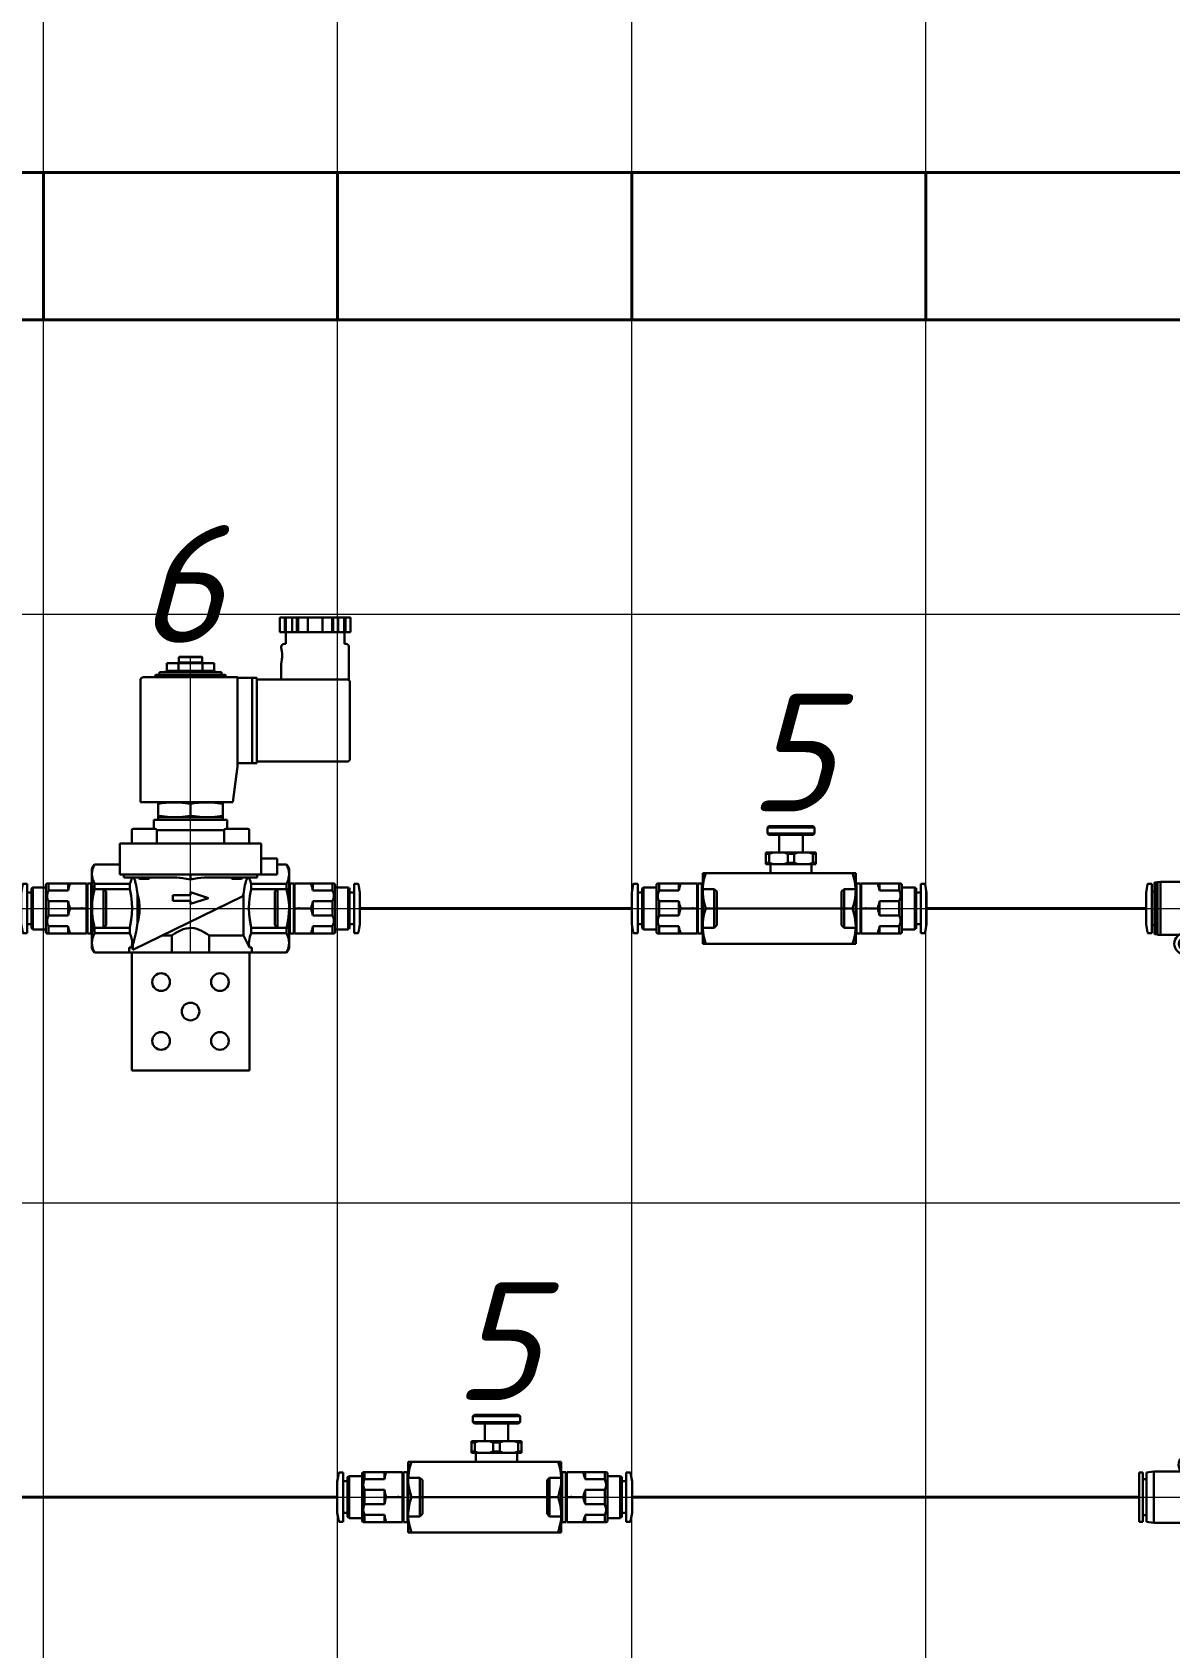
# Model space of a CAD drawing. Header units: millimetres. Extents: x 0 to 53000, y -591 to 24400.
# Drawn here: x 15096 to 15483, y 6049 to 6598 of the extents above; entities that cross this region are included whole.
import ezdxf
from ezdxf.enums import TextEntityAlignment as Align

# ---------------------------------------------------------------- set-up
doc = ezdxf.new("R2010")
doc.units = ezdxf.units.MM
for name, color, linetype, lineweight in [('Основная', 7, 'Continuous', 30), ('Сетчатый лоток', 6, 'Continuous', 40), ('Трубка', 5, 'Continuous', 40)]:
    doc.layers.add(name, color=color, linetype=linetype, lineweight=lineweight)
doc.layers.add('Привязки', color=2, linetype='Continuous', lineweight=0, plot=False, transparency=0.8)
doc.layers.add('Сетка', color=9, linetype='Continuous', lineweight=20, transparency=0.3)
doc.styles.add('текст', font='isocpeui.ttf')

# ---------------------------------------------------------------- blocks, each defined once
blk = doc.blocks.new('*U407')
at = {"layer": 'Сетка'}
blk.add_line((0, -1500), (0, 500), dxfattribs=at)
blk = doc.blocks.new('*U408')
at = {"layer": 'Сетка', "color": 0, "linetype": 'ByBlock', "lineweight": -2, "transparency": 16777216}
for p in [(400, 0), (500, 0), (600, 0), (700, 0)]:
    blk.add_blockref('*U407', p, dxfattribs=at)
blk = doc.blocks.new('*U409')
at = {"layer": 'Сетка'}
blk.add_line((-800, 0), (700, 0), dxfattribs=at)
blk = doc.blocks.new('*U410')
at = {"layer": 'Сетка', "color": 0, "linetype": 'ByBlock', "lineweight": -2, "transparency": 16777216}
for p in [(0, 1000), (0, 900), (0, 800), (0, 700), (0, 600)]:
    blk.add_blockref('*U409', p, dxfattribs=at)
blk = doc.blocks.new('Штуцер цанговый G14-10')
at = {"layer": 'Основная'}
for p, q in [((-8, 0), (-8, -0.3)), ((8, 0), (-8, 0)), ((-5.72, 4.8), (-6.58, 3.94)), ((-6.58, 3.94), (-6.58, 0)), ((6.58, 3.94), (-6.58, 3.94)), ((5.72, 4.8), (-5.72, 4.8)), ((6.58, 3.94), (5.72, 4.8)), ((6.58, 0), (6.58, 3.94)), ((8, -0.3), (8, 0)), ((-8.5, -0.3), (-8.5, -1.6)), ((8.5, -0.3), (-8.5, -0.3)), ((8.5, -1.6), (-8.5, -1.6)), ((-8.5, -1.9), (-8.5, -15.27)), ((-8.5, -1.9), (8.5, -1.9)), ((-8, -1.6), (-8, -1.9)), ((0, -7.49), (0, -1.9)), ((8, -1.9), (8, -1.6)), ((8.5, -1.6), (8.5, -0.3)), ((8.5, -15.27), (8.5, -1.9)), ((-6.05, -8.1), (-8.5, -8.1)), ((-6.05, -14.83), (-6.05, -8.1)), ((-2.45, -8.1), (-2.45, -14.83)), ((2.45, -8.1), (-2.45, -8.1)), ((2.45, -14.83), (2.45, -8.1)), ((8.5, -8.1), (6.05, -8.1)), ((6.05, -8.1), (6.05, -14.83)), ((-6.05, -14.83), (-8.5, -14.83)), ((-8.5, -15.27), (-8.25, -15.7)), ((8.25, -15.7), (-8.25, -15.7)), ((-7.15, -15.7), (-7.15, -20.1)), ((2.45, -14.83), (-2.45, -14.83)), ((8.5, -14.83), (6.05, -14.83)), ((7.15, -20.1), (7.15, -15.7)), ((8.25, -15.7), (8.5, -15.27)), ((7.15, -20.1), (-7.15, -20.1)), ((-6.95, -20.1), (-6.95, -20.4)), ((-6.95, -20.4), (-6.75, -20.6)), ((6.95, -20.4), (-6.95, -20.4)), ((6.75, -20.6), (-6.75, -20.6)), ((-5.4, -20.6), (-5.4, -21.8)), ((5.4, -21.8), (5.4, -20.6)), ((6.75, -20.6), (6.95, -20.4)), ((6.95, -20.4), (6.95, -20.1)), ((-8.4, -22.1), (-8.4, -23.39)), ((8.4, -22.1), (-8.4, -22.1)), ((-8.23, -23.58), (-5.3, -24.1)), ((5.3, -24.1), (-5.3, -24.1)), ((5.3, -24.1), (8.23, -23.58)), ((8.4, -23.39), (8.4, -22.1))]:
    blk.add_line(p, q, dxfattribs=at)
for points in [[(-6.05, -8.1), (-6.67, -7.99), (-7.28, -7.84), (-7.89, -7.68), (-8.5, -7.49)], [(0, -7.49), (-0.07, -7.51), (-0.66, -7.69), (-1.25, -7.85), (-1.85, -7.99), (-2.45, -8.1)], [(2.45, -8.1), (1.83, -7.99), (1.22, -7.84), (0.61, -7.68), (0, -7.49)], [(8.5, -7.49), (8.43, -7.51), (7.84, -7.69), (7.25, -7.85), (6.65, -7.99), (6.05, -8.1)], [(-2.45, -14.83), (-2.81, -14.99), (-3.18, -15.11), (-3.57, -15.2), (-3.96, -15.26), (-4.34, -15.27), (-4.73, -15.24), (-5.12, -15.16), (-5.51, -15.05), (-5.78, -14.95), (-6.05, -14.83)], [(6.05, -14.83), (5.69, -14.99), (5.32, -15.11), (4.93, -15.2), (4.54, -15.26), (4.16, -15.27), (3.77, -15.24), (3.38, -15.16), (2.99, -15.05), (2.72, -14.95), (2.45, -14.83)]]:
    blk.add_lwpolyline(points, dxfattribs=at)
for centre, radius, start, end in [((-5.7, -21.8), 0.3, 270, 360), ((5.7, -21.8), 0.3, 180, 270), ((-8.2, -23.39), 0.2, 180, 260), ((8.2, -23.39), 0.2, 280, 360)]:
    blk.add_arc(centre, radius, start, end, dxfattribs=at)
for p in [(0, 0), (0, 0), (0, 0), (0, -3.4), (0, -24.1)]:
    blk.add_point(p, dxfattribs=at)
blk = doc.blocks.new('Дроссель')
at = {"layer": 'Основная'}
for p, q in [((22.5, 28), (22, 27.5)), ((22, 27.5), (22, 25.5)), ((38, 27.5), (22, 27.5)), ((37.5, 28), (22.5, 28)), ((38, 27.5), (37.5, 28)), ((38, 25.5), (38, 27.5)), ((22, 25.5), (22.5, 25)), ((38, 25.5), (22, 25.5)), ((37.5, 25), (22.5, 25)), ((26, 25), (26, 19)), ((34, 19), (34, 25)), ((37.5, 25), (38, 25.5)), ((21.5, 19), (21.5, 15)), ((38.5, 19), (21.5, 19)), ((22.59, 18.5), (21.5, 18.5)), ((22.59, 15.5), (22.59, 18.5)), ((31.09, 18.5), (28.91, 18.5)), ((28.91, 18.5), (28.91, 15.5)), ((31.09, 15.5), (31.09, 18.5)), ((38.5, 18.5), (37.41, 18.5)), ((37.41, 18.5), (37.41, 15.5)), ((38.5, 15), (38.5, 19)), ((0, 12), (0, -12)), ((52, 12), (0, 12)), ((22.59, 15.5), (21.5, 15.5)), ((38.5, 15), (21.5, 15)), ((23, 15), (23, 12)), ((31.09, 15.5), (28.91, 15.5)), ((37, 12), (37, 15)), ((38.5, 15.5), (37.41, 15.5)), ((52, 12), (52, -12)), ((50.93, 0), (1.07, 0)), ((0, -12), (52, -12))]:
    blk.add_line(p, q, dxfattribs=at)
for points in [[(22.59, 18.5), (23.26, 18.78), (23.95, 19), (23.95, 19)], [(27.55, 19), (28.24, 18.78), (28.91, 18.5)], [(31.09, 18.5), (31.76, 18.78), (32.45, 19), (32.45, 19)], [(36.05, 19), (36.74, 18.78), (37.41, 18.5)], [(0, 6), (0.01, 6.43), (0.06, 7.36), (0.17, 8.29), (0.32, 9.22), (0.65, 10.62), (1.07, 12)], [(23.95, 15), (23.26, 15.22), (22.59, 15.5)], [(28.91, 15.5), (28.24, 15.22), (27.55, 15), (27.55, 15)], [(32.45, 15), (31.76, 15.22), (31.09, 15.5)], [(37.41, 15.5), (36.74, 15.22), (36.05, 15), (36.05, 15)], [(50.93, 12), (51.37, 10.54), (51.71, 9.06), (51.87, 8.05), (51.97, 7.02), (52, 6)], [(1.07, 0), (0.63, 1.46), (0.29, 2.94), (0.13, 3.95), (0.03, 4.98), (0, 6)], [(52, 6), (51.99, 5.57), (51.94, 4.64), (51.83, 3.71), (51.68, 2.78), (51.35, 1.38), (50.93, 0)], [(0, -6), (0.01, -5.57), (0.06, -4.64), (0.17, -3.71), (0.32, -2.78), (0.65, -1.38), (1.07, 0)], [(50.93, 0), (51.37, -1.46), (51.71, -2.94), (51.87, -3.95), (51.97, -4.98), (52, -6)], [(1.07, -12), (0.63, -10.54), (0.29, -9.06), (0.13, -8.05), (0.03, -7.02), (0, -6)], [(52, -6), (51.99, -6.43), (51.94, -7.36), (51.83, -8.29), (51.68, -9.22), (51.35, -10.62), (50.93, -12)]]:
    blk.add_lwpolyline(points, dxfattribs=at)
at = {"layer": 'Основная', "style": 'текст'}
blk.add_attdef('№', text='', height=40, dxfattribs=at).set_placement((30, 53), align=Align.MIDDLE_CENTER)
blk = doc.blocks.new('Клапан')
at = {"layer": 'Основная'}
for p, q in [((-3.13, 99.62), (-3.13, 94.62)), ((-3.13, 94.62), (-3.13, 99.62)), ((-3.13, 99.62), (20.87, 99.62)), ((-1.47, 94.62), (-1.47, 99.62)), ((-1.04, 94.62), (-1.04, 99.62)), ((1.03, 94.62), (1.03, 99.62)), ((2.68, 99.62), (2.68, 94.62)), ((3.06, 94.62), (3.06, 99.62)), ((6.37, 94.62), (6.37, 99.62)), ((11.37, 94.62), (11.37, 99.62)), ((14.68, 99.62), (14.68, 94.62)), ((15.06, 94.62), (15.06, 99.62)), ((16.72, 94.62), (16.72, 99.62)), ((18.78, 94.62), (18.78, 99.62)), ((19.22, 94.62), (19.22, 99.62)), ((20.87, 94.62), (20.87, 99.62)), ((20.87, 99.62), (20.87, 94.62)), ((-3.13, 94.62), (20.87, 94.62)), ((-1.13, 94.62), (-1.13, 90.62)), ((18.87, 90.62), (18.87, 94.62)), ((-2.63, 89.62), (-2.63, 89.06)), ((-1.13, 90.62), (-1.63, 90.62)), ((18.87, 90.62), (19.37, 90.62)), ((20.37, 78.52), (20.37, 89.62)), ((-41.56, 84.07), (-25.39, 84.07)), ((-41.56, 84.07), (-41.56, 81.52)), ((-37.48, 84.27), (-37.68, 84.07)), ((-37.52, 84.07), (-37.52, 81.52)), ((-37.28, 86.27), (-37.48, 86.07)), ((-37.48, 86.07), (-37.48, 84.27)), ((-29.48, 86.07), (-37.48, 86.07)), ((-29.48, 84.27), (-37.48, 84.27)), ((-29.68, 86.27), (-37.28, 86.27)), ((-29.48, 86.07), (-29.68, 86.27)), ((-29.48, 84.27), (-29.48, 86.07)), ((-29.28, 84.07), (-29.48, 84.27)), ((-29.44, 84.07), (-29.44, 81.52)), ((-25.39, 84.07), (-25.39, 81.52)), ((-2.63, 84.08), (-2.63, 78.52)), ((-50.48, 78.27), (-50.48, 36.87)), ((-49.48, 79.27), (-17.48, 79.27)), ((-45.48, 79.87), (-45.48, 79.27)), ((-21.48, 79.27), (-45.48, 79.27)), ((-21.68, 80.07), (-45.28, 80.07)), ((-22.98, 81.07), (-43.98, 81.07)), ((-43.98, 81.07), (-43.98, 80.07)), ((-43.58, 79.27), (-43.58, 79.17)), ((-41.88, 81.52), (-25.08, 81.52)), ((-41.88, 81.52), (-41.88, 81.07)), ((-25.08, 81.07), (-25.08, 81.52)), ((-23.38, 79.17), (-23.38, 79.27)), ((-22.98, 80.07), (-22.98, 81.07)), ((-21.48, 79.27), (-21.48, 79.87)), ((-17.48, 48.97), (-17.48, 79.27)), ((-12.48, 79.07), (-17.48, 79.07)), ((-12.48, 79.07), (-10.98, 79.07)), ((-12.48, 79.07), (-12.48, 50.07)), ((-12.48, 50.07), (-12.48, 79.07)), ((-10.98, 79.07), (-10.98, 50.07)), ((-10.98, 78.52), (20.37, 78.52)), ((20.72, 51.62), (20.72, 77.52)), ((-12.48, 50.07), (-17.48, 50.07)), ((-12.48, 50.07), (-10.98, 50.07)), ((19.72, 50.62), (-10.98, 50.62)), ((-19.05, 36.87), (-17.48, 48.97)), ((-19.05, 36.87), (-50.48, 36.87)), ((-44.48, 30.82), (-44.48, 36.77)), ((-33.48, 32.23), (-33.48, 36.32)), ((-22.48, 30.82), (-22.48, 36.77)), ((-45.46, 27.82), (-52.96, 27.82)), ((-20.98, 30.82), (-45.98, 30.82)), ((-45.98, 30.82), (-45.98, 27.82)), ((-22.48, 31.77), (-44.48, 31.77)), ((-13.99, 27.82), (-21.49, 27.82)), ((-20.98, 27.82), (-20.98, 30.82)), ((-57.48, 22.82), (-57.48, 12.22)), ((-57.48, 22.82), (-9.48, 22.82)), ((-53.46, 27.32), (-53.46, 22.82)), ((-21.99, 27.32), (-44.96, 27.32)), ((-44.96, 22.82), (-44.96, 27.32)), ((-21.99, 27.32), (-21.99, 22.82)), ((-13.49, 22.82), (-13.49, 27.32)), ((-9.48, 22.82), (-9.48, 12.22)), ((-3.98, 17.72), (-9.48, 17.72)), ((-3.98, 17.72), (-3.98, 12.22)), ((-66.11, 15.72), (-66.98, 14.22)), ((-66.98, 14.22), (-66.98, -12.78)), ((-57.48, 15.72), (-66.11, 15.72)), ((-66.11, 15.72), (-66.11, 15.68)), ((-57.48, 15.68), (-66.11, 15.68)), ((-57.48, 12.22), (-3.98, 12.22)), ((-56.16, 11.22), (-56.16, 12.22)), ((-56.16, 11.22), (-38.11, 11.22)), ((-51.21, 11.22), (-50.81, 10.82)), ((-47.61, 10.82), (-47.3, 11.14)), ((-33.48, 10.54), (-33.48, 12.22)), ((-10.8, 11.22), (-28.86, 11.22)), ((-19.66, 11.14), (-19.34, 10.82)), ((-16.14, 10.82), (-15.74, 11.22)), ((-10.8, 11.22), (-10.8, 12.22)), ((-0.84, 15.72), (-3.98, 15.72)), ((-3.98, 15.68), (-0.84, 15.68)), ((0.02, 14.22), (-0.84, 15.72)), ((-0.84, 15.72), (-0.84, 15.68)), ((0.02, 14.22), (0.02, -12.78)), ((-66.11, 9.15), (-54.13, 9.15)), ((-66.11, 9.15), (-66.11, 7.26)), ((-54.13, 7.26), (-66.11, 7.26)), ((-54.13, 9.15), (-54.13, 7.26)), ((-51.47, 5.59), (-51.47, -4.14)), ((-47.61, 10.82), (-50.81, 10.82)), ((-33.48, 6.29), (-27.42, 4.28)), ((-33.48, 5.28), (-33.48, 6.29)), ((-16.14, 10.82), (-19.34, 10.82)), ((-15.49, 5.59), (-15.65, 4.93)), ((-15.49, 5.59), (-15.49, -8.44)), ((-0.84, 9.15), (-12.83, 9.15)), ((-12.83, 9.15), (-12.83, 7.26)), ((-12.83, 7.26), (-0.84, 7.26)), ((-0.84, 9.15), (-0.84, 7.26)), ((-15.65, 4.93), (-53.07, -13.32)), ((-39.54, 3.28), (-39.54, 5.28)), ((-39.54, 5.28), (-33.48, 5.28)), ((-33.48, 3.28), (-39.54, 3.28)), ((-27.42, 4.28), (-33.48, 2.27)), ((-33.48, 2.27), (-33.48, 3.28)), ((-66.11, -5.81), (-54.13, -5.81)), ((-66.11, -5.81), (-66.11, -7.7)), ((-54.13, -7.7), (-66.11, -7.7)), ((-54.13, -5.81), (-54.13, -7.7)), ((-39.82, -8.44), (-43.06, -8.44)), ((-39.82, -8.44), (-39.82, -14.28)), ((-27.13, -8.44), (-27.13, -14.28)), ((-15.49, -8.44), (-27.13, -8.44)), ((-13.43, -12.56), (-15.49, -8.44)), ((-12.83, -5.81), (-12.83, -7.7)), ((-0.84, -5.81), (-12.83, -5.81)), ((-12.83, -7.7), (-0.84, -7.7)), ((-0.84, -5.81), (-0.84, -7.7)), ((-66.98, -12.78), (-66.11, -14.28)), ((-66.11, -14.24), (-66.11, -14.28)), ((-66.11, -14.24), (-54.36, -14.24)), ((-66.11, -14.28), (-0.84, -14.28)), ((-54.36, -12.56), (-54.36, -14.28)), ((-54.36, -12.56), (-53.52, -12.56)), ((-53.07, -11.67), (-53.52, -12.56)), ((-53.07, -13.32), (-53.07, -11.67)), ((-12.59, -12.56), (-13.43, -12.56)), ((-12.59, -12.56), (-12.59, -14.28)), ((-0.84, -14.24), (-12.59, -14.24)), ((-0.84, -14.28), (0.02, -12.78)), ((-0.84, -14.24), (-0.84, -14.28))]:
    blk.add_line(p, q, dxfattribs=at)
for points in [[(-2.35, 86.57), (-2.38, 87.39), (-2.46, 88.11), (-2.55, 88.68), (-2.59, 88.87), (-2.61, 89.01), (-2.63, 89.07), (-2.63, 89.07)], [(-2.63, 84.07), (-2.6, 84.19), (-2.53, 84.56), (-2.44, 85.16), (-2.4, 85.52), (-2.37, 85.93), (-2.35, 86.57)], [(-50.48, 78.27), (-50.48, 78.28), (-50.45, 78.49), (-50.37, 78.72), (-50.22, 78.95), (-49.89, 79.18)], [(-49.89, 79.18), (-49.81, 79.22), (-49.73, 79.24), (-49.64, 79.26), (-49.56, 79.27), (-49.48, 79.27)], [(20.43, 78.23), (20.37, 78.29), (20.3, 78.34), (20.22, 78.39), (20.14, 78.43), (20.06, 78.46), (19.98, 78.49), (19.9, 78.51), (19.81, 78.52), (19.72, 78.52)], [(20.72, 77.52), (20.72, 77.61), (20.71, 77.7), (20.69, 77.78), (20.66, 77.87), (20.63, 77.95), (20.59, 78.02), (20.54, 78.1), (20.49, 78.17), (20.43, 78.23)], [(19.72, 50.62), (19.81, 50.63), (19.9, 50.64), (19.98, 50.66), (20.06, 50.68), (20.14, 50.72), (20.22, 50.76), (20.3, 50.8), (20.37, 50.86), (20.43, 50.92)], [(20.43, 50.92), (20.49, 50.98), (20.54, 51.05), (20.59, 51.12), (20.63, 51.2), (20.66, 51.28), (20.69, 51.36), (20.71, 51.45), (20.72, 51.54), (20.72, 51.62)], [(-38.98, 36.77), (-40.35, 36.74), (-43.1, 36.51), (-44.48, 36.32)], [(-33.48, 36.32), (-36.22, 36.65), (-37.59, 36.74), (-38.98, 36.77)], [(-27.98, 36.77), (-29.35, 36.74), (-32.1, 36.51), (-33.48, 36.32)], [(-22.48, 36.32), (-25.22, 36.65), (-26.59, 36.74), (-27.98, 36.77)], [(-44.48, 32.23), (-43.11, 32.04), (-40.36, 31.8), (-38.98, 31.77)], [(-38.98, 31.77), (-37.6, 31.8), (-36.23, 31.89), (-33.48, 32.23)], [(-33.48, 32.23), (-32.11, 32.04), (-29.36, 31.8), (-27.98, 31.77)], [(-27.98, 31.77), (-26.6, 31.8), (-25.23, 31.89), (-22.48, 32.23)], [(-66.11, 15.68), (-66.47, 14.88), (-66.75, 14.07), (-66.92, 13.25), (-66.98, 12.41)], [(-66.98, 12.41), (-66.93, 11.64), (-66.81, 11.02), (-66.63, 10.39), (-66.4, 9.77), (-66.11, 9.15)], [(-54.13, 9.15), (-53.71, 10.18), (-53.56, 10.7), (-53.44, 11.22)], [(-52.24, 9.82), (-52.32, 10.11), (-52.44, 10.42), (-52.57, 10.67), (-52.7, 10.85), (-52.79, 10.97), (-52.89, 11.06), (-53.03, 11.16), (-53.16, 11.21), (-53.24, 11.22)], [(-47.29, 11.14), (-47.26, 11.19), (-47.3, 11.22), (-47.3, 11.22)], [(-33.48, 10.54), (-34.83, 10.84), (-36.2, 11.07), (-37.19, 11.18), (-38.11, 11.22)], [(-28.86, 11.22), (-29.94, 11.17), (-31.12, 11.02), (-32.3, 10.81), (-33.48, 10.54)], [(-19.65, 11.22), (-19.67, 11.22), (-19.69, 11.18), (-19.67, 11.14)], [(-13.72, 11.22), (-13.85, 11.2), (-13.99, 11.12), (-14.08, 11.05), (-14.19, 10.94), (-14.34, 10.73), (-14.47, 10.51), (-14.58, 10.27), (-14.68, 9.97), (-14.72, 9.82)], [(-12.83, 9.15), (-13.24, 10.18), (-13.4, 10.7), (-13.52, 11.22)], [(-0.84, 15.68), (-0.48, 14.88), (-0.21, 14.07), (-0.04, 13.25), (0.02, 12.41)], [(0.02, 12.41), (-0.03, 11.64), (-0.14, 11.02), (-0.32, 10.39), (-0.56, 9.77), (-0.84, 9.15)], [(-66.11, 7.26), (-66.58, 5.09), (-66.88, 2.87), (-66.95, 1.8), (-66.98, 0.72)], [(-54.13, -5.81), (-53.96, -5.07), (-53.62, -3.15), (-53.4, -1.2), (-53.33, 0.79), (-53.41, 2.78), (-53.69, 5.03), (-54.13, 7.26)], [(-51.47, 5.59), (-51.58, 6.36), (-51.7, 7.12), (-51.83, 7.87), (-51.98, 8.61), (-52.24, 9.82)], [(-51.47, -4.14), (-51.31, -3.52), (-51.17, -2.88), (-51.04, -2.2), (-50.94, -1.5), (-50.86, -0.71), (-50.81, 0.11), (-50.8, 0.95), (-50.83, 1.79), (-50.89, 2.51), (-50.98, 3.22), (-51.09, 3.92), (-51.23, 4.61), (-51.47, 5.59)], [(-14.72, 9.82), (-14.97, 8.66), (-15.11, 7.92), (-15.25, 7.16), (-15.37, 6.38), (-15.49, 5.59)], [(-12.83, -5.81), (-12.99, -5.07), (-13.34, -3.15), (-13.55, -1.2), (-13.63, 0.79), (-13.54, 2.78), (-13.27, 5.03), (-12.83, 7.26)], [(-0.84, 7.26), (-0.38, 5.09), (-0.08, 2.87), (0, 1.8), (0.02, 0.72)], [(-66.98, 0.72), (-66.93, -0.72), (-66.8, -2.17), (-66.58, -3.62), (-66.29, -5.06), (-66.11, -5.81)], [(0.02, 0.72), (-0.02, -0.72), (-0.15, -2.17), (-0.37, -3.62), (-0.66, -5.06), (-0.84, -5.81)], [(-53.07, -11.67), (-52.94, -11.18), (-52.79, -10.65), (-52.59, -9.87), (-52.39, -9.03), (-52.18, -8.12), (-51.98, -7.16), (-51.7, -5.69), (-51.47, -4.14)], [(-66.11, -7.7), (-66.47, -8.5), (-66.75, -9.31), (-66.92, -10.13), (-66.98, -10.97)], [(-66.98, -10.97), (-66.93, -11.74), (-66.81, -12.37), (-66.63, -12.99), (-66.4, -13.62), (-66.11, -14.24)], [(-53.52, -12.56), (-53.34, -11.4), (-53.37, -10.24), (-53.64, -8.96), (-54.13, -7.7)], [(-27.13, -8.44), (-27.96, -7.89), (-28.95, -7.29), (-29.7, -6.89), (-30.51, -6.53), (-31.38, -6.21), (-32.24, -6.01), (-33.12, -5.9), (-34.02, -5.91), (-34.91, -6.04), (-35.93, -6.33), (-36.89, -6.72), (-38.04, -7.31), (-39.04, -7.92), (-39.82, -8.44)], [(-13.43, -12.56), (-13.61, -11.4), (-13.58, -10.24), (-13.32, -8.96), (-12.83, -7.7)], [(-0.84, -7.7), (-0.48, -8.5), (-0.21, -9.31), (-0.04, -10.13), (0.02, -10.97)], [(0.02, -10.97), (-0.03, -11.74), (-0.14, -12.37), (-0.32, -12.99), (-0.56, -13.62), (-0.84, -14.24)]]:
    blk.add_lwpolyline(points, dxfattribs=at)
for centre, radius, start, end in [((-1.63, 89.62), 1, 90, 180), ((19.37, 89.62), 1, 0, 90), ((-45.28, 79.87), 0.2, 90, 180), ((-21.68, 79.87), 0.2, 360, 90), ((-52.96, 27.32), 0.5, 90, 180), ((-45.46, 27.32), 0.5, 0, 90), ((-21.49, 27.32), 0.5, 90, 180), ((-13.99, 27.32), 0.5, 0, 90)]:
    blk.add_arc(centre, radius, start, end, dxfattribs=at)
at = {"layer": 'Основная', "style": 'текст'}
blk.add_attdef('№', text='', height=40, dxfattribs=at).set_placement((-37, 111), align=Align.MIDDLE_CENTER)
blk = doc.blocks.new('Соединение X-образное 10')
at = {"layer": 'Основная'}
for p, q in [((-8.4, 27.5), (8.4, 27.5)), ((-8.4, 27.5), (-8.4, 26.26)), ((8.4, 26.26), (8.4, 27.5)), ((-8.4, 25.02), (-8.75, 22.55)), ((-8.75, 22.55), (8.75, 22.55)), ((-8.75, 22.55), (-8.75, 13.2)), ((-8.4, 26.26), (8.4, 26.26)), ((-8.4, 25.02), (8.4, 25.02)), ((-6.13, 26.26), (-6.13, 25.02)), ((6.12, 25.02), (6.12, 26.26)), ((8.75, 22.55), (8.4, 25.02)), ((8.75, 13.2), (8.75, 22.55)), ((-8.75, 13.2), (-8.75, 13.2)), ((8.75, 13.2), (8.75, 13.2)), ((-26.26, 8.4), (-27.5, 8.4)), ((-27.5, -8.4), (-27.5, 8.4)), ((-26.26, -8.4), (-26.26, 8.4)), ((-25.02, 6.12), (-26.26, 6.12)), ((-22.55, 8.75), (-25.02, 8.4)), ((-25.02, -8.4), (-25.02, 8.4)), ((-13.2, 8.75), (-22.55, 8.75)), ((-22.55, -8.75), (-22.55, 8.75)), ((-13.2, 8.75), (-13.2, 8.75)), ((-9.25, -8.75), (-9.25, 8.38)), ((-7.5, 7), (-9.04, 8.54)), ((-8.54, 9.04), (-7, 7.5)), ((-8.38, 9.25), (8.38, 9.25)), ((-7, 7), (-7.5, 7)), ((-7.5, -7), (-7.5, 7)), ((-7, 7.5), (-7, 7)), ((-7, 7.5), (7, 7.5)), ((7, 7), (-7, -7)), ((7, -7), (-7, 7)), ((7, 7.5), (8.54, 9.04)), ((7, 7), (7, 7.5)), ((7.5, 7), (7, 7)), ((9.04, 8.54), (7.5, 7)), ((7.5, -7), (7.5, 7)), ((9.25, -8.75), (9.25, 8.38)), ((13.2, 8.75), (13.2, 8.75)), ((22.55, 8.75), (13.2, 8.75)), ((25.02, 8.4), (22.55, 8.75)), ((22.55, -8.75), (22.55, 8.75)), ((25.02, -8.4), (25.02, 8.4)), ((26.26, 6.12), (25.02, 6.12)), ((27.5, 8.4), (26.26, 8.4)), ((26.26, -8.4), (26.26, 8.4)), ((27.5, -8.4), (27.5, 8.4)), ((-27.5, -8.4), (-26.26, -8.4)), ((-26.26, -6.13), (-25.02, -6.13)), ((-25.02, -8.4), (-22.55, -8.75)), ((-22.55, -8.75), (-9.25, -8.75)), ((-9.25, -8.75), (-7.5, -7)), ((-7, -7.5), (-8.75, -9.25)), ((-8.75, -9.25), (-8.75, -22.55)), ((-8.75, -9.25), (8.75, -9.25)), ((-7.5, -7), (-7, -7)), ((-7, -7), (-7, -7.5)), ((-7, -7.5), (7, -7.5)), ((7, -7.5), (7, -7)), ((7, -7), (7.5, -7)), ((8.75, -9.25), (7, -7.5)), ((7.5, -7), (9.25, -8.75)), ((8.75, -22.55), (8.75, -9.25)), ((9.25, -8.75), (22.55, -8.75)), ((22.55, -8.75), (25.02, -8.4)), ((25.02, -6.13), (26.26, -6.13)), ((26.26, -8.4), (27.5, -8.4)), ((-8.75, -22.55), (-8.4, -25.02)), ((8.75, -22.55), (-8.75, -22.55)), ((8.4, -25.02), (-8.4, -25.02)), ((-8.4, -26.26), (-8.4, -27.5)), ((8.4, -26.26), (-8.4, -26.26)), ((-6.13, -25.02), (-6.13, -26.26)), ((6.12, -26.26), (6.12, -25.02)), ((8.4, -25.02), (8.75, -22.55)), ((8.4, -27.5), (8.4, -26.26)), ((8.4, -27.5), (-8.4, -27.5))]:
    blk.add_line(p, q, dxfattribs=at)
for centre, radius in [((-11, 11), 3.15), ((-11, 11), 2.25), ((11, 11), 3.15), ((11, 11), 2.25)]:
    blk.add_circle(centre, radius, dxfattribs=at)
at = {"layer": 'Основная', "style": 'текст'}
blk.add_attdef('№', text='', height=40, dxfattribs=at).set_placement((-51, -33), align=Align.MIDDLE_CENTER)
blk = doc.blocks.new('Соединение Т-образное 10')
at = {"layer": 'Основная'}
for p, q in [((-8.66, 22.3), (-8.8, 22.16)), ((-8.8, 22.16), (-8.8, 21.8)), ((-8.8, 22.16), (8.8, 22.16)), ((-8.66, 22.3), (8.66, 22.3)), ((-8.4, 24.49), (-8.4, 23.2)), ((-8.4, 23.2), (8.4, 23.2)), ((-5.3, 25.2), (-8.23, 24.68)), ((-5.7, 22.82), (-5.7, 22.3)), ((-5.3, 25.2), (5.3, 25.2)), ((8.23, 24.68), (5.3, 25.2)), ((5.7, 22.3), (5.7, 22.82)), ((8.4, 23.2), (8.4, 24.49)), ((8.8, 22.16), (8.66, 22.3)), ((8.8, 21.8), (8.8, 22.16)), ((-8.95, 21.3), (-9, 20.3)), ((-9, 20.3), (-9, 13.99)), ((-9, 20.3), (9, 20.3)), ((-8.95, 21.3), (8.95, 21.3)), ((-8.8, 21.8), (-8.7, 21.7)), ((-8.8, 21.8), (8.8, 21.8)), ((-8.7, 21.7), (-8.8, 21.6)), ((-8.8, 21.6), (-8.8, 21.3)), ((-8.8, 21.6), (8.8, 21.6)), ((-8.7, 21.7), (8.7, 21.7)), ((8.7, 21.7), (8.8, 21.8)), ((8.8, 21.6), (8.7, 21.7)), ((8.8, 21.3), (8.8, 21.6)), ((9, 20.3), (8.95, 21.3)), ((9, 13.99), (9, 20.3)), ((-9, 13.99), (-9, 13.99)), ((9, 13.99), (9, 13.99)), ((-24.68, 8.23), (-25.2, 5.3)), ((-23.2, 8.4), (-24.49, 8.4)), ((-23.2, 8.4), (-23.2, -8.4)), ((-22.3, 5.7), (-22.82, 5.7)), ((-22.16, 8.8), (-22.3, 8.66)), ((-22.3, 8.66), (-22.3, -8.66)), ((-21.8, 8.8), (-22.16, 8.8)), ((-22.16, 8.8), (-22.16, -8.8)), ((-21.7, 8.7), (-21.8, 8.8)), ((-21.8, 8.8), (-21.8, -8.8)), ((-21.6, 8.8), (-21.7, 8.7)), ((-21.7, 8.7), (-21.7, -8.7)), ((-21.3, 8.8), (-21.6, 8.8)), ((-21.6, 8.8), (-21.6, -8.8)), ((-20.3, 9), (-21.3, 8.95)), ((-21.3, 8.95), (-21.3, -8.95)), ((-13.99, 9), (-20.3, 9)), ((-20.3, 9), (-20.3, -9)), ((-10.24, 8.86), (-9, 8.86)), ((-9, 8.86), (-7.2, 7.03)), ((-9, 8.86), (-9, -8.86)), ((-8.86, 10.24), (-8.86, 8.9)), ((-8.86, 8.9), (-7.03, 7.1)), ((-8.86, 8.9), (8.86, 8.9)), ((-7.2, 7.03), (-7.03, 7.03)), ((-7.2, 7.03), (-7.2, -7.03)), ((-7.03, 7.1), (-7.03, 7.03)), ((-7.03, 7.1), (7.03, 7.1)), ((7.03, 7.1), (8.86, 8.9)), ((7.03, 7.03), (7.03, 7.1)), ((7.03, 7.03), (7.2, 7.03)), ((7.2, 7.03), (9, 8.86)), ((7.2, 7.03), (7.2, -7.03)), ((8.86, 8.9), (8.86, 10.24)), ((9, 8.86), (10.24, 8.86)), ((9, 8.86), (9, -8.86)), ((13.99, 9), (13.99, 9)), ((20.3, 9), (13.99, 9)), ((21.3, 8.95), (20.3, 9)), ((20.3, 9), (20.3, -9)), ((21.3, 8.95), (21.3, -8.95)), ((21.6, 8.8), (21.3, 8.8)), ((21.7, 8.7), (21.6, 8.8)), ((21.6, 8.8), (21.6, -8.8)), ((21.8, 8.8), (21.7, 8.7)), ((21.7, 8.7), (21.7, -8.7)), ((22.16, 8.8), (21.8, 8.8)), ((21.8, 8.8), (21.8, -8.8)), ((22.3, 8.66), (22.16, 8.8)), ((22.16, 8.8), (22.16, -8.8)), ((22.3, 8.66), (22.3, -8.66)), ((22.82, 5.7), (22.3, 5.7)), ((24.49, 8.4), (23.2, 8.4)), ((23.2, 8.4), (23.2, -8.4)), ((25.2, 5.3), (24.68, 8.23)), ((-25.2, 5.3), (-25.2, -5.3)), ((25.2, 5.3), (25.2, -5.3)), ((-25.2, -5.3), (-24.68, -8.23)), ((24.68, -8.23), (25.2, -5.3)), ((-24.49, -8.4), (-23.2, -8.4)), ((-22.82, -5.7), (-22.3, -5.7)), ((-22.3, -8.66), (-22.16, -8.8)), ((-22.16, -8.8), (-21.8, -8.8)), ((-21.8, -8.8), (-21.7, -8.7)), ((-21.7, -8.7), (-21.6, -8.8)), ((-21.6, -8.8), (-21.3, -8.8)), ((-21.3, -8.95), (-20.3, -9)), ((-20.3, -9), (20.3, -9)), ((-7.2, -7.03), (-9, -8.86)), ((9, -8.86), (-9, -8.86)), ((7.2, -7.03), (-7.2, -7.03)), ((9, -8.86), (7.2, -7.03)), ((20.3, -9), (21.3, -8.95)), ((21.3, -8.8), (21.6, -8.8)), ((21.6, -8.8), (21.7, -8.7)), ((21.7, -8.7), (21.8, -8.8)), ((21.8, -8.8), (22.16, -8.8)), ((22.16, -8.8), (22.3, -8.66)), ((22.3, -5.7), (22.82, -5.7)), ((23.2, -8.4), (24.49, -8.4))]:
    blk.add_line(p, q, dxfattribs=at)
for centre, radius in [((-12, 12), 3.6), ((-12, 12), 2.1), ((12, 12), 3.6), ((12, 12), 2.1)]:
    blk.add_circle(centre, radius, dxfattribs=at)
for centre, radius, start, end in [((-8.2, 24.49), 0.2, 100, 180), ((-6.07, 22.82), 0.375, 360, 90), ((6.07, 22.82), 0.375, 90, 180), ((8.2, 24.49), 0.2, 360, 80), ((-24.49, 8.2), 0.2, 90, 170), ((-22.82, 6.07), 0.375, 180, 270), ((22.82, 6.07), 0.375, 270, 0), ((24.49, 8.2), 0.2, 10, 90), ((-24.49, -8.2), 0.2, 190, 270), ((-22.82, -6.07), 0.375, 90, 180), ((22.82, -6.07), 0.375, 360, 90), ((24.49, -8.2), 0.2, 270, 350)]:
    blk.add_arc(centre, radius, start, end, dxfattribs=at)
at = {"layer": 'Основная', "style": 'текст'}
blk.add_attdef('№', text='', height=40, dxfattribs=at).set_placement((0, -33), align=Align.MIDDLE_CENTER)

msp = doc.modelspace()

# ---------------------------------------------------------------- linework, layer by layer
at = {"layer": 'Основная'}
for p, q in [((15130, 6244.98026), (15130, 6284.98026)), ((15130, 6284.98026), (15170, 6284.98026)), ((15170, 6284.98026), (15170, 6244.98026)), ((15170, 6244.98026), (15130, 6244.98026))]:
    msp.add_line(p, q, dxfattribs=at)
for centre in [(15140, 6274.98026), (15160, 6274.98026), (15150, 6264.98026), (15140, 6254.98026), (15160, 6254.98026)]:
    msp.add_circle(centre, 3, dxfattribs=at)
at = {"layer": 'Привязки'}
msp.add_line((15150, 6284.98026), (15150, 6385.53026), dxfattribs=at)
at = {"layer": 'Сетчатый лоток'}
for p, q in [((15000, 6550), (15100, 6550)), ((15100, 6550), (15100, 6500)), ((15100, 6550), (15200, 6550)), ((15200, 6550), (15200, 6500)), ((15200, 6550), (15300, 6550)), ((15300, 6550), (15300, 6500)), ((15300, 6550), (15400, 6550)), ((15400, 6550), (15400, 6500)), ((15400, 6550), (15500, 6550)), ((15000, 6500), (15100, 6500)), ((15100, 6500), (15200, 6500)), ((15200, 6500), (15300, 6500)), ((15300, 6500), (15400, 6500)), ((15400, 6500), (15500, 6500))]:
    msp.add_line(p, q, dxfattribs=at)
at = {"layer": 'Трубка'}
for p, q in [((15207.57768, 6300), (15300, 6300)), ((15400.2, 6300), (15474.8, 6300)), ((14976.6, 6100), (15200, 6100)), ((15300.1, 6100), (15472.5, 6100))]:
    msp.add_line(p, q, dxfattribs=at)

# ---------------------------------------------------------------- block references
at = {"layer": 'Основная'}
ref = msp.add_blockref('Клапан', (15183.47768, 6299.25681), dxfattribs=at)
ref.add_attrib('№', '6', dxfattribs={"layer": '0', "height": 40, "style": 'текст'}).set_placement((15146.47768, 6410.25681), align=Align.MIDDLE_CENTER)
ref = msp.add_blockref('Дроссель', (15324.1, 6300), dxfattribs=at)
ref.add_attrib('№', '5', dxfattribs={"layer": '0', "height": 40, "style": 'текст'}).set_placement((15354.1, 6353), align=Align.MIDDLE_CENTER)
for name, p, rotation in [('Штуцер цанговый G14-10', (15116.52232, 6300), 270), ('Штуцер цанговый G14-10', (15183.47768, 6300), 90), ('Штуцер цанговый G14-10', (15324.1, 6300), 270), ('Штуцер цанговый G14-10', (15376.1, 6300), 90), ('Соединение Т-образное 10', (15500, 6300), 180), ('Штуцер цанговый G14-10', (15224, 6100), 270), ('Штуцер цанговый G14-10', (15276, 6100), 90)]:
    msp.add_blockref(name, p, dxfattribs=dict(at, rotation=rotation))
ref = msp.add_blockref('Дроссель', (15224, 6100), dxfattribs=at)
ref.add_attrib('№', '5', dxfattribs={"layer": '0', "height": 40, "style": 'текст'}).set_placement((15254, 6153), align=Align.MIDDLE_CENTER)
msp.add_blockref('Соединение X-образное 10', (15500, 6100), dxfattribs=at)
at = {"layer": 'Сетка'}
for name, p in [('*U408', (14700, 7000)), ('*U410', (15500, 5500))]:
    msp.add_blockref(name, p, dxfattribs=at)

doc.saveas('drawing.dxf')
